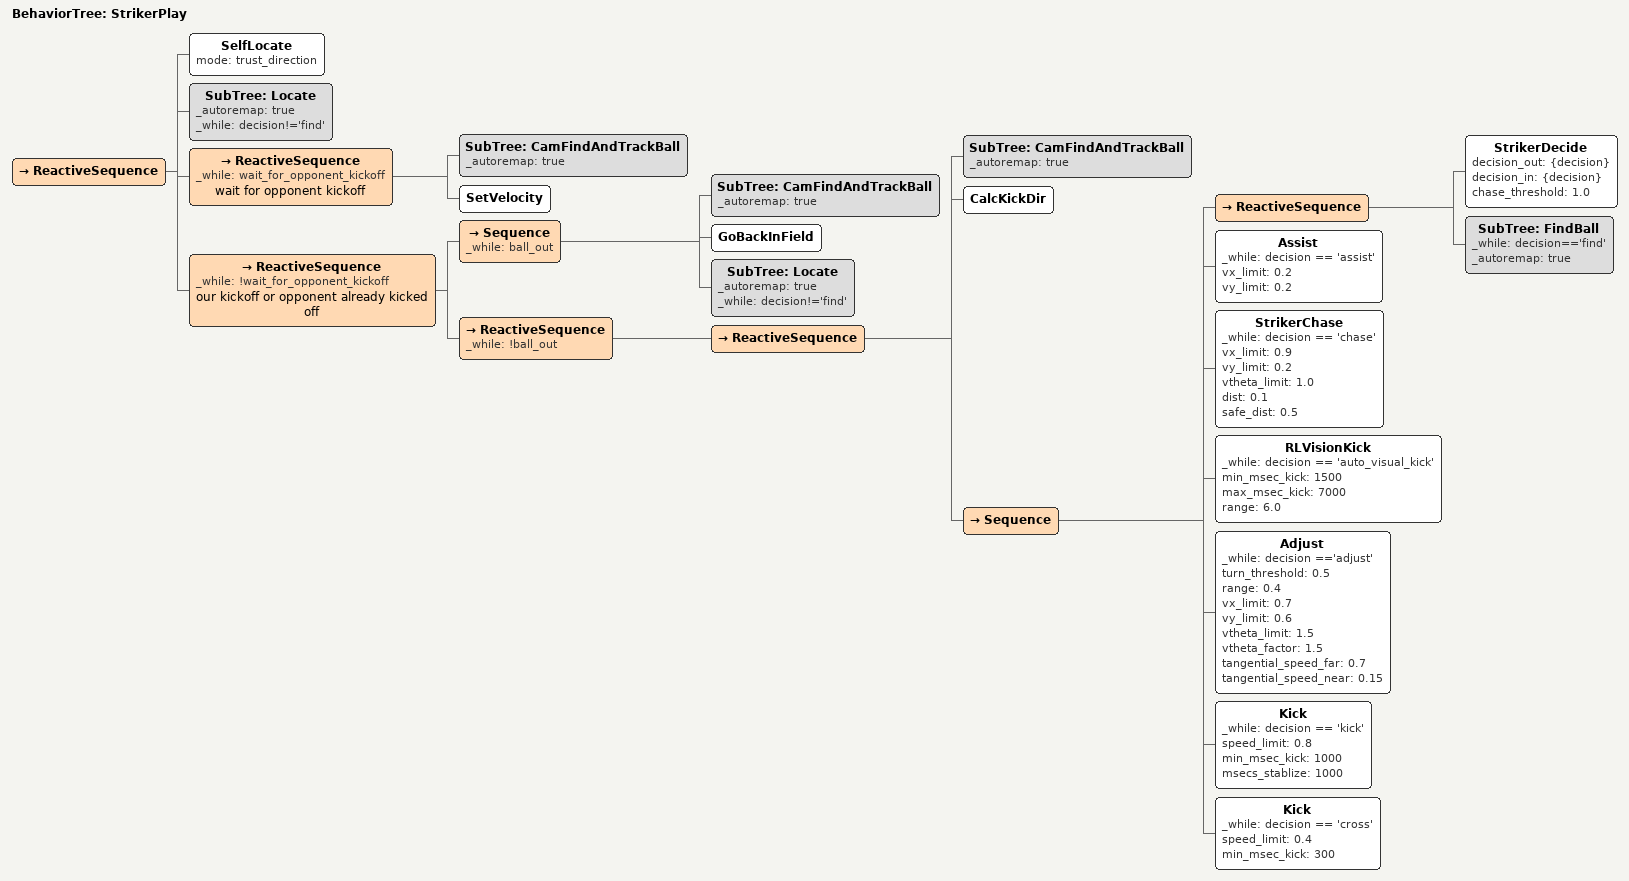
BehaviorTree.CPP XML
<root BTCPP_format="4" >
   <include path="./subtree_cam_find_and_track_ball.xml" />
   <include path="./subtree_find_ball.xml" />
   <include path="./subtree_locate.xml" />
   <BehaviorTree ID="StrikerPlay">
      <ReactiveSequence>

         <!-- Figure out where robot is -->
         <!-- mode="trust_direction" -> Trust compass and less reliance on visual landmarks-->
         <SelfLocate mode="trust_direction" />

         <!-- Keep updating my position unless I am actively searching the ball -->
         <SubTree ID="Locate" _autoremap="true" _while="decision!='find'" />

         <!-- Waiting for opponents to start the game -->
         <ReactiveSequence _while="wait_for_opponent_kickoff" name="wait for opponent kickoff">

            <!-- Look at ball and stay still -->
            <SubTree ID="CamFindAndTrackBall" _autoremap="true" />
            <SetVelocity />
         </ReactiveSequence>

         <!-- Normal Match Logic -->
         <ReactiveSequence _while="!wait_for_opponent_kickoff" name="our kickoff or opponent already kicked off">

            <!-- If Ball is outside field -->
            <Sequence _while="ball_out">
               <SubTree ID="CamFindAndTrackBall" _autoremap="true" />
               <GoBackInField />
               <SubTree ID="Locate" _autoremap="true" _while="decision!='find'" />
            </Sequence>

            <!-- Main Gameplay -->
            <ReactiveSequence _while="!ball_out">
               <ReactiveSequence >
                  <!-- See Ball -->
                  <SubTree ID="CamFindAndTrackBall" _autoremap="true" />

                  <!-- Calculate Kick Direction (robot is planning how to kick) -->
                  <CalcKickDir />
                  <Sequence>
                     <ReactiveSequence>

                        <!-- Decision Making Core (MOST IMPORTANT) -->
                        <StrikerDecide decision_out="{decision}" decision_in="{decision}" chase_threshold="1.0" />
                        <!-- Start Searching for ball -->
                        <SubTree ID="FindBall" _while="decision=='find'" _autoremap="true" />
                     </ReactiveSequence>

                        <!--
                        ASSIST
                           Move Slowly and Carefully to Support
                           Used when positioning for pass
                        -->
                        <Assist _while="decision == 'assist'" vx_limit = "0.2" vy_limit="0.2" />

                        <StrikerChase _while="decision == 'chase'"  vx_limit="0.9"  vy_limit="0.2"  vtheta_limit="1.0"  dist="0.1" safe_dist="0.5" />

                        <RLVisionKick _while="decision == 'auto_visual_kick'" min_msec_kick="1500" max_msec_kick="7000" range="6.0"/>

                        <Adjust _while="decision =='adjust'" turn_threshold="0.5" range="0.4" vx_limit="0.7" vy_limit="0.6" vtheta_limit="1.5" vtheta_factor="1.5" tangential_speed_far="0.7" tangential_speed_near="0.15" />

                        <Kick _while="decision == 'kick'" speed_limit="0.8" min_msec_kick="1000" msecs_stablize="1000"/>

                        <!-- CROSS - Pass Instead of Shoot -->
                        <Kick _while="decision == 'cross'" speed_limit="0.4" min_msec_kick="300"/>
                  </Sequence>
               </ReactiveSequence>
            </ReactiveSequence>
         </ReactiveSequence>
      </ReactiveSequence>
   </BehaviorTree>
</root>
